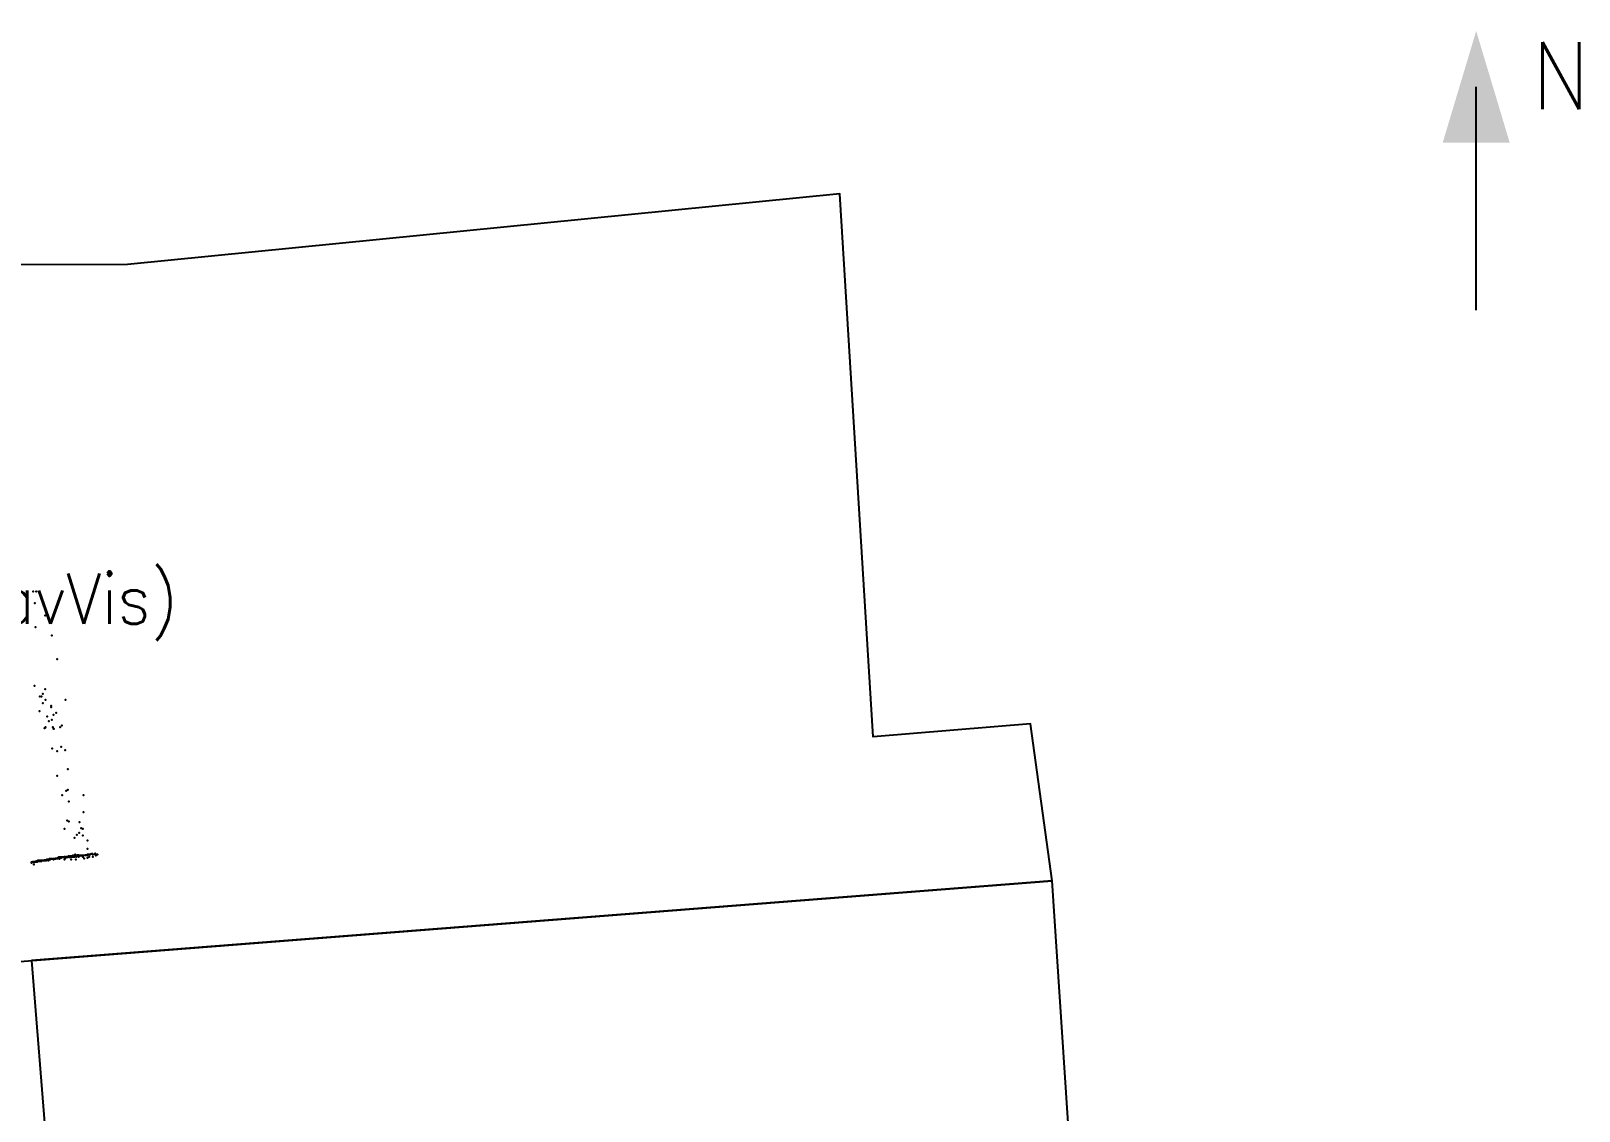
# Model space of a CAD drawing. Header units: metres. Extents: x -48 to 37.9, y -50 to 30.1.
# Drawn here: x 10.09 to 37.84, y 7.65 to 27 of the extents above; entities that cross this region are included whole.
import ezdxf

# ---------------------------------------------------------------- set-up
doc = ezdxf.new("R2010")
doc.units = ezdxf.units.M
for name, color, linetype in [('NAVVIS-EMPRISE', 5, 'Continuous'), ('NAVVIS-LABELS', 5, 'Continuous'), ('NAVVIS-NUAGE-0', 8, 'Continuous'), ('REPERES', 7, 'Continuous')]:
    doc.layers.add(name, color=color, linetype=linetype)
doc.styles.add('textstyle3', font='')
doc.styles.add('textstyle4', font='Standard')
doc.styles.get('textstyle3').set_extended_font_data('Standard')

msp = doc.modelspace()

# ---------------------------------------------------------------- linework, layer by layer
at = {"layer": 'NAVVIS-EMPRISE'}
for points in [[(-9.023, 22.755), (-9.171, 20.393), (-9.272, 18.865), (-10.623, 18.802), (-7.693, 8.02), (4.997, 9.946), (28.397, 11.776), (28.011, 14.585), (25.189, 14.353), (24.594, 24.08), (11.824, 22.818), (-9.023, 22.755)], [(10.103, 10.345), (11.16, -2.849), (29.261, -1.24), (28.397, 11.776), (10.103, 10.345)]]:
    msp.add_lwpolyline(points, close=True, dxfattribs=at)
at = {"layer": 'NAVVIS-NUAGE-0'}
for p in [(10.136, 16.957), (10.186, 16.957), (10.166, 16.747), (10.346, 16.527), (10.176, 16.317), (10.466, 16.167), (10.566, 15.747), (10.156, 15.267), (10.256, 15.077), (10.286, 15.077), (10.306, 15.127), (10.346, 15.207), (10.356, 15.017), (10.716, 15.017), (10.246, 14.817), (10.306, 14.957), (10.386, 14.717), (10.456, 14.907), (10.456, 14.887), (10.496, 14.747), (10.546, 14.787), (10.336, 14.507), (10.346, 14.517), (10.356, 14.527), (10.416, 14.637), (10.466, 14.657), (10.486, 14.527), (10.496, 14.497), (10.506, 14.497), (10.616, 14.527), (10.646, 14.557), (10.636, 14.177), (10.476, 14.147), (10.566, 14.097), (10.706, 14.117), (10.566, 13.657), (10.756, 13.777), (10.726, 13.387), (10.756, 13.407), (10.656, 13.307), (10.776, 13.197), (11.036, 13.307), (10.746, 12.857), (10.776, 12.837), (10.966, 12.827), (11.036, 13.007), (10.696, 12.707), (10.876, 12.547), (10.916, 12.597), (10.956, 12.637), (10.996, 12.717), (11.026, 12.707), (11.026, 12.587), (11.106, 12.497), (10.766, 12.217), (10.776, 12.217), (10.776, 12.217), (10.796, 12.217), (10.816, 12.217), (10.816, 12.217), (10.836, 12.217), (10.846, 12.227), (10.856, 12.217), (10.856, 12.217), (10.866, 12.227), (10.876, 12.217), (10.886, 12.247), (10.886, 12.227), (10.886, 12.227), (10.896, 12.227), (10.896, 12.227), (10.896, 12.217), (10.896, 12.217), (10.906, 12.217), (10.906, 12.217), (10.916, 12.227), (10.926, 12.237), (10.926, 12.237), (10.926, 12.217), (10.926, 12.217), (10.946, 12.237), (10.946, 12.217), (10.956, 12.217), (10.966, 12.227), (10.966, 12.217), (10.976, 12.227), (10.996, 12.227), (11.006, 12.227), (11.016, 12.227), (11.016, 12.227), (11.016, 12.227), (11.036, 12.227), (11.066, 12.237), (11.076, 12.237), (11.076, 12.237), (11.086, 12.237), (11.096, 12.237), (11.096, 12.237), (11.106, 12.347), (11.106, 12.247), (11.106, 12.237), (11.126, 12.247), (11.136, 12.247), (11.156, 12.247), (11.176, 12.257), (11.196, 12.257), (11.206, 12.247), (11.246, 12.267), (11.246, 12.257), (11.246, 12.247), (11.256, 12.227), (11.266, 12.247), (11.286, 12.247), (10.106, 12.107), (10.106, 12.107), (10.106, 12.107), (10.106, 12.107), (10.106, 12.097), (10.116, 12.107), (10.116, 12.107), (10.126, 12.117), (10.126, 12.107), (10.126, 12.107), (10.136, 12.117), (10.136, 12.107), (10.136, 12.107), (10.146, 12.117), (10.146, 12.067), (10.156, 12.117), (10.156, 12.117), (10.156, 12.117), (10.156, 12.117), (10.156, 12.117), (10.156, 12.107), (10.166, 12.117), (10.166, 12.117), (10.176, 12.117), (10.176, 12.117), (10.176, 12.117), (10.186, 12.127), (10.186, 12.117), (10.186, 12.117), (10.186, 12.117), (10.196, 12.127), (10.196, 12.117), (10.206, 12.127), (10.206, 12.127), (10.206, 12.127), (10.206, 12.127), (10.206, 12.127), (10.206, 12.127), (10.206, 12.117), (10.216, 12.137), (10.226, 12.137), (10.236, 12.137), (10.236, 12.127), (10.246, 12.137), (10.246, 12.127), (10.256, 12.127), (10.256, 12.127), (10.266, 12.137), (10.266, 12.137), (10.266, 12.127), (10.276, 12.137), (10.276, 12.127), (10.286, 12.137), (10.286, 12.127), (10.296, 12.137), (10.306, 12.137), (10.316, 12.137), (10.316, 12.137), (10.316, 12.137), (10.316, 12.137), (10.326, 12.137), (10.336, 12.147), (10.336, 12.147), (10.336, 12.147), (10.336, 12.137), (10.336, 12.137), (10.346, 12.147), (10.346, 12.137), (10.356, 12.147), (10.356, 12.147), (10.356, 12.147), (10.356, 12.147), (10.356, 12.137), (10.356, 12.137), (10.366, 12.147), (10.366, 12.137), (10.376, 12.157), (10.376, 12.157), (10.376, 12.147), (10.376, 12.147), (10.386, 12.157), (10.386, 12.147), (10.386, 12.147), (10.396, 12.157), (10.396, 12.157), (10.396, 12.157), (10.406, 12.147), (10.406, 12.137), (10.416, 12.157), (10.416, 12.157), (10.426, 12.167), (10.426, 12.157), (10.426, 12.157), (10.426, 12.157), (10.426, 12.157), (10.436, 12.157), (10.446, 12.167), (10.446, 12.167), (10.456, 12.167), (10.456, 12.167), (10.456, 12.167), (10.456, 12.167), (10.476, 12.167), (10.476, 12.167), (10.496, 12.167), (10.496, 12.167), (10.496, 12.167), (10.496, 12.167), (10.496, 12.157), (10.516, 12.167), (10.516, 12.167), (10.516, 12.167), (10.516, 12.167), (10.526, 12.167), (10.536, 12.177), (10.536, 12.177), (10.536, 12.177), (10.536, 12.167), (10.536, 12.167), (10.546, 12.177), (10.546, 12.177), (10.556, 12.177), (10.556, 12.177), (10.556, 12.177), (10.556, 12.177), (10.566, 12.177), (10.566, 12.177), (10.566, 12.177), (10.576, 12.187), (10.576, 12.177), (10.586, 12.187), (10.596, 12.197), (10.596, 12.187), (10.606, 12.197), (10.606, 12.187), (10.606, 12.187), (10.606, 12.167), (10.616, 12.187), (10.616, 12.187), (10.626, 12.197), (10.626, 12.187), (10.626, 12.187), (10.636, 12.197), (10.636, 12.187), (10.636, 12.187), (10.636, 12.187), (10.646, 12.197), (10.646, 12.197), (10.666, 12.197), (10.666, 12.197), (10.666, 12.197), (10.676, 12.197), (10.686, 12.197), (10.696, 12.207), (10.696, 12.157), (10.706, 12.207), (10.706, 12.197), (10.706, 12.197), (10.706, 12.197), (10.706, 12.197), (10.706, 12.197), (10.706, 12.177), (10.716, 12.197), (10.716, 12.197), (10.716, 12.187), (10.716, 12.187), (10.726, 12.197), (10.736, 12.207), (10.746, 12.207), (10.746, 12.197), (10.746, 12.197), (10.756, 12.207), (10.756, 12.197), (10.766, 12.207), (10.766, 12.207), (10.766, 12.207), (10.776, 12.207), (10.776, 12.207), (10.776, 12.207), (10.786, 12.197), (10.796, 12.197), (10.806, 12.207), (10.806, 12.207), (10.806, 12.207), (10.816, 12.207), (10.816, 12.207), (10.816, 12.207), (10.816, 12.207), (10.816, 12.157), (10.826, 12.207), (10.826, 12.207), (10.836, 12.207), (10.836, 12.207), (10.836, 12.207), (10.836, 12.207), (10.836, 12.207), (10.846, 12.207), (10.846, 12.207), (10.856, 12.207), (10.856, 12.207), (10.876, 12.207), (10.896, 12.157), (10.906, 12.207), (10.946, 12.207), (11.026, 12.207), (11.046, 12.177), (11.106, 12.187), (11.136, 12.207), (11.206, 12.207)]:
    msp.add_point(p, dxfattribs=at)
at = {"layer": 'REPERES'}
msp.add_lwpolyline([(36, 22), (36, 26)], dxfattribs=at)
msp.add_solid([(35.4, 25), (36.6, 25), (36, 27)], dxfattribs=at)

# ---------------------------------------------------------------- texts
at = {"layer": 'NAVVIS-LABELS', "insert": (5.684, 17.429), "char_height": 0.9, "attachment_point": 5, "style": 'textstyle3'}
msp.add_mtext('Atelier\\Pemprise 455 m² (NavVis)', dxfattribs=at)
at = {"layer": 'REPERES', "style": 'textstyle4'}
msp.add_text('N', height=1.2, dxfattribs=at).set_placement((37, 25.6))

doc.saveas('drawing.dxf')
